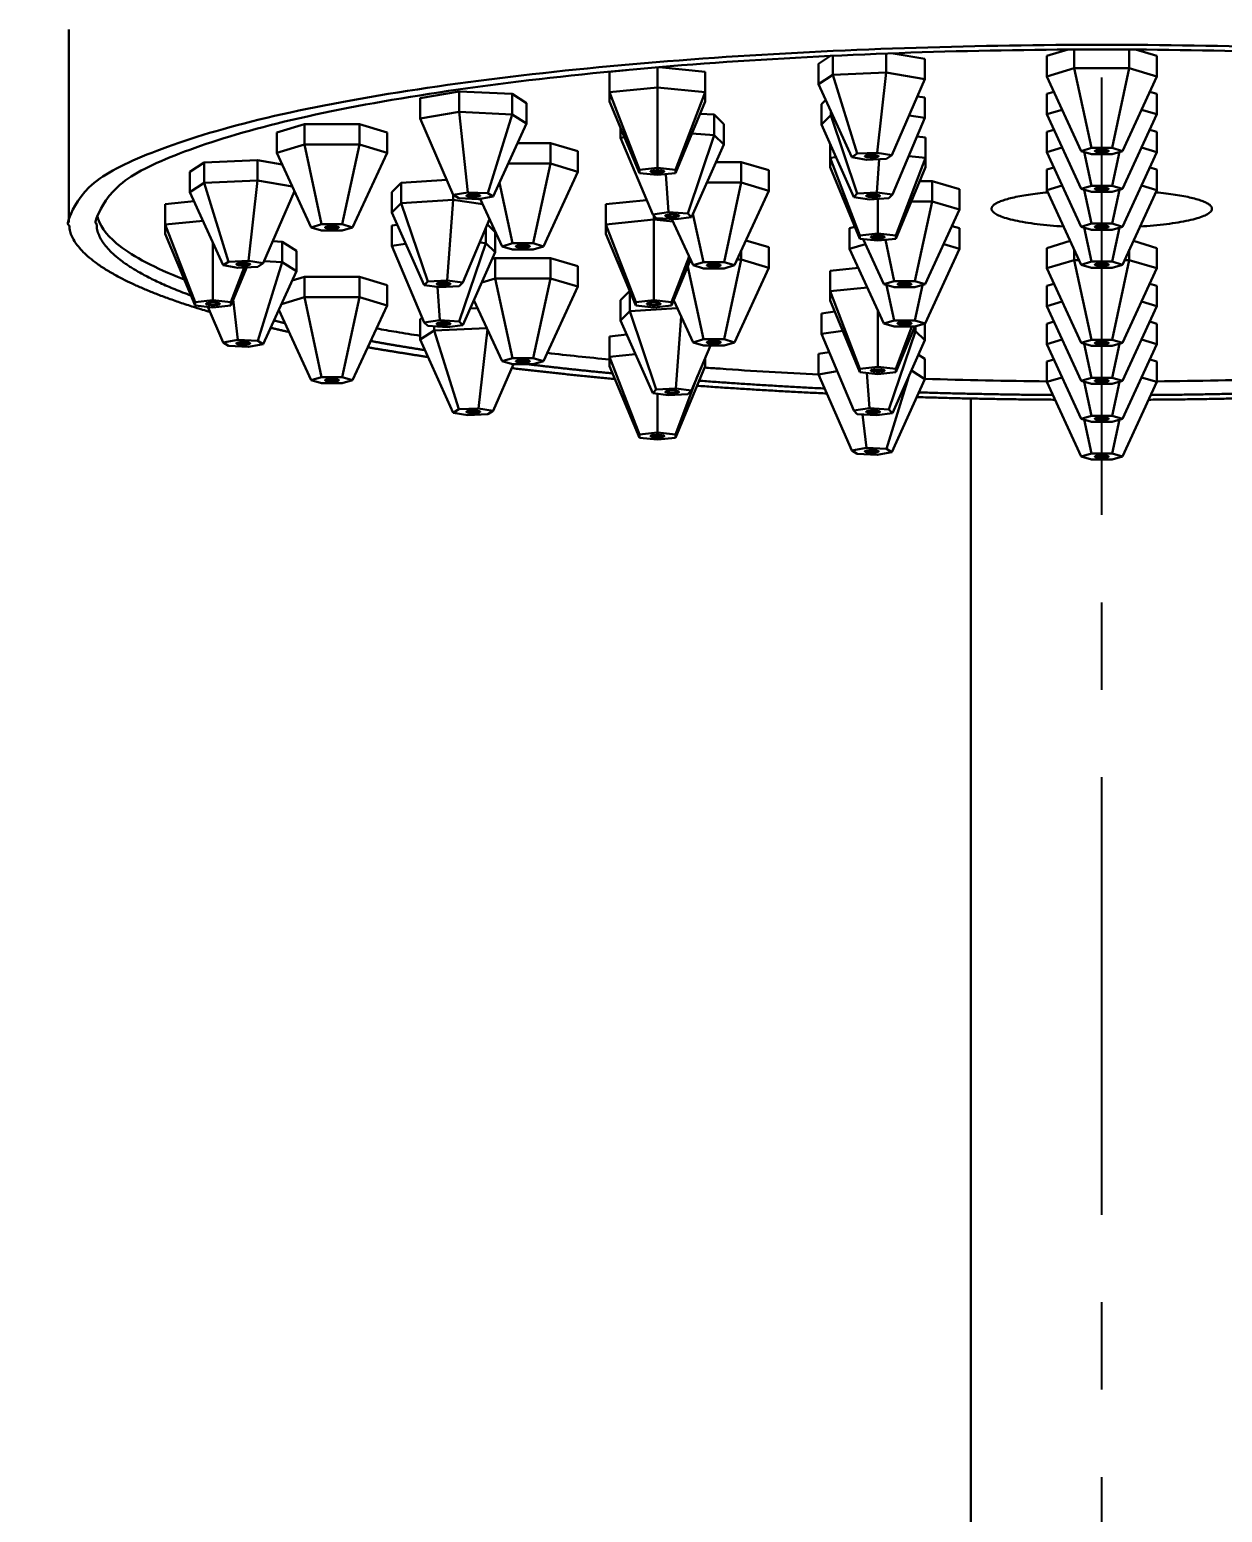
# Model space of a CAD drawing. Header units: millimetres. Extents: x 577 to 7172, y 252 to 2707.
# Drawn here: x 4963.8 to 5050.4, y 1550.2 to 1657.9 of the extents above; entities that cross this region are included whole.
import ezdxf

# ---------------------------------------------------------------- set-up
doc = ezdxf.new("R2010")
doc.units = ezdxf.units.MM
doc.header["$MEASUREMENT"] = 0
doc.linetypes.add('CENTER', pattern=[50.8, 31.75, -6.35, 6.35, -6.35])
doc.layers.add('외형선(ISO)', color=7, linetype='Continuous', lineweight=30)
doc.layers.add('치수(ISO)', color=7, linetype='Continuous', lineweight=25)
doc.layers.add('중심선(ISO)', color=1, linetype='CENTER', lineweight=25, true_color=0xff0000)
doc.styles.add('굴림', font='')
doc.styles.get('굴림').set_extended_font_data('援대┝')
doc.dimstyles.new('기본값 (ISO)', dxfattribs={"dimscale": 10, "dimtxt": 3, "dimasz": 2.5, "dimexe": 3.175, "dimexo": 0, "dimgap": 0.762, "dimtad": 1, "dimtoh": 1, "dimdec": 0, "dimzin": 1, "dimdsep": 46, "dimtxsty": '굴림', "dimcen": 0.5, "dimazin": 0, "dimtfac": 1, "dimtdec": 4, "dimtix": 1, "dimtmove": 1, "dimatfit": 3, "dimfxl": 1, "dimtolj": 1, "dimtzin": 1, "dimarcsym": 0})

# ---------------------------------------------------------------- blocks, each defined once
blk = doc.blocks.new('*D7')
at = {"layer": 'Defpoints', "color": 0}
for p in [(4619.26, 1788.11), (5041.61, 1788.11), (5031.12, 460.47)]:
    blk.add_point(p, dxfattribs=at)
at = {"layer": '치수(ISO)', "color": 0, "lineweight": -2}
for p, q in [((5041.61, 1788.11), (4587.51, 1788.11)), ((4619.26, 485.47), (4619.26, 1763.11)), ((5031.12, 460.47), (4587.51, 460.47))]:
    blk.add_line(p, q, dxfattribs=at)
at = {"layer": '치수(ISO)', "color": 0}
for points in [[(4623.43, 1763.11), (4615.09, 1763.11), (4619.26, 1788.11)], [(4615.09, 485.47), (4623.43, 485.47), (4619.26, 460.47)]]:
    blk.add_solid(points, dxfattribs=at)
at = {"layer": '치수(ISO)', "color": 0, "insert": (4596.64, 1124.29), "char_height": 30, "attachment_point": 5, "rotation": 90, "style": '굴림'}
blk.add_mtext('\\A1;1328', dxfattribs=at)
blk = doc.blocks.new('*D8')
at = {"layer": 'Defpoints', "color": 0}
for p in [(4733.39, 1788.11), (5041.61, 1788.11), (4944.61, 503.67)]:
    blk.add_point(p, dxfattribs=at)
at = {"layer": '치수(ISO)', "color": 0, "lineweight": -2}
for p, q in [((5041.61, 1788.11), (4701.64, 1788.11)), ((4733.39, 528.67), (4733.39, 1763.11)), ((4944.61, 503.67), (4701.64, 503.67))]:
    blk.add_line(p, q, dxfattribs=at)
at = {"layer": '치수(ISO)', "color": 0}
for points in [[(4737.56, 1763.11), (4729.23, 1763.11), (4733.39, 1788.11)], [(4729.23, 528.67), (4737.56, 528.67), (4733.39, 503.67)]]:
    blk.add_solid(points, dxfattribs=at)
at = {"layer": '치수(ISO)', "color": 0, "insert": (4710.77, 1145.89), "char_height": 30, "attachment_point": 5, "rotation": 90, "style": '굴림'}
blk.add_mtext('\\A1;1284', dxfattribs=at)

msp = doc.modelspace()

# ---------------------------------------------------------------- linework, layer by layer
at = {"layer": '외형선(ISO)'}
for p, q in [((4966.61, 1643.87), (4966.61, 1657.86)), ((5039.17, 1656.41), (5037.61, 1655.95)), ((5039.61, 1656.41), (5039.61, 1655.07)), ((5043.61, 1656.41), (5043.61, 1655.07)), ((5045.61, 1655.95), (5044.06, 1656.41)), ((5021.92, 1655.95), (5021.05, 1655.39)), ((5021.05, 1655.39), (5021.05, 1653.91)), ((5022.08, 1655.96), (5022.08, 1654.58)), ((5025.95, 1656.12), (5025.95, 1654.76)), ((5028.77, 1655.75), (5026.47, 1656.14)), ((5028.77, 1655.75), (5028.77, 1654.27)), ((5037.61, 1655.95), (5037.61, 1654.47)), ((5045.61, 1655.95), (5045.61, 1654.47)), ((5007.11, 1654.93), (5005.88, 1654.81)), ((5005.88, 1654.81), (5005.88, 1653.33)), ((5009.35, 1655.12), (5009.35, 1653.67)), ((5012.81, 1654.81), (5009.48, 1655.14)), ((5012.81, 1654.81), (5012.81, 1653.33)), ((5022.08, 1654.58), (5021.05, 1653.91)), ((5025.95, 1654.76), (5022.08, 1654.58)), ((5022.08, 1654.58), (5023.85, 1648.86)), ((5025.95, 1654.76), (5025.3, 1648.92)), ((5028.77, 1654.27), (5025.95, 1654.76)), ((5028.77, 1654.27), (5026.36, 1648.74)), ((5039.61, 1655.07), (5037.61, 1654.47)), ((5037.61, 1654.47), (5040.11, 1649.05)), ((5043.61, 1655.07), (5039.61, 1655.07)), ((5039.61, 1655.07), (5040.86, 1649.27)), ((5043.61, 1655.07), (5042.36, 1649.27)), ((5045.61, 1654.47), (5043.11, 1649.05)), ((5045.61, 1654.47), (5043.61, 1655.07)), ((4994.95, 1653.36), (4992.12, 1652.88)), ((4998.81, 1653.19), (4994.95, 1653.36)), ((4994.95, 1653.36), (4994.95, 1651.89)), ((4999.84, 1652.52), (4998.81, 1653.19)), ((4998.81, 1653.19), (4998.81, 1651.71)), ((5009.35, 1653.67), (5005.88, 1653.33)), ((5005.88, 1653.33), (5005.88, 1652.64)), ((5005.88, 1653.33), (5008.05, 1647.69)), ((5012.81, 1653.33), (5009.35, 1653.67)), ((5009.35, 1653.67), (5009.35, 1647.82)), ((5012.81, 1653.33), (5010.65, 1647.69)), ((5012.81, 1652.64), (5012.81, 1653.33)), ((5021.05, 1653.91), (5023.46, 1648.61)), ((5038.13, 1653.35), (5037.61, 1653.2)), ((5037.61, 1653.2), (5037.61, 1651.72)), ((5045.61, 1653.2), (5045.1, 1653.35)), ((5045.61, 1653.2), (5045.61, 1651.72)), ((4992.12, 1652.88), (4992.12, 1651.4)), ((4999.84, 1652.52), (4999.84, 1651.04)), ((5005.88, 1652.64), (5008.05, 1647.44)), ((5010.65, 1647.44), (5012.81, 1652.64)), ((5021.57, 1652.77), (5021.26, 1652.46)), ((5021.26, 1652.46), (5021.26, 1650.98)), ((5028.77, 1652.93), (5028.22, 1653.01)), ((5028.77, 1652.93), (5028.77, 1651.45)), ((5038.73, 1652.05), (5037.61, 1651.72)), ((5045.61, 1651.72), (5044.5, 1652.05)), ((4983.72, 1651), (4981.72, 1650.4)), ((4987.72, 1651), (4983.72, 1651)), ((4983.72, 1651), (4983.72, 1649.52)), ((4989.72, 1650.4), (4987.72, 1651)), ((4987.72, 1651), (4987.72, 1649.52)), ((4994.95, 1651.89), (4992.12, 1651.4)), ((4992.12, 1651.4), (4994.53, 1645.87)), ((4998.81, 1651.71), (4994.95, 1651.89)), ((4994.95, 1651.89), (4995.59, 1646.05)), ((4998.81, 1651.71), (4997.04, 1645.99)), ((4997.43, 1645.74), (4999.84, 1651.04)), ((4999.84, 1651.04), (4998.81, 1651.71)), ((5013.48, 1651.69), (5012.44, 1651.75)), ((5014.17, 1651.01), (5013.48, 1651.69)), ((5013.48, 1651.69), (5013.48, 1650.21)), ((5014.17, 1651.01), (5014.17, 1649.53)), ((5021.95, 1651.66), (5021.26, 1650.98)), ((5021.26, 1650.98), (5023.6, 1645.71)), ((5021.95, 1651.93), (5021.95, 1651.66)), ((5022.07, 1651.67), (5021.95, 1651.66)), ((5021.95, 1651.66), (5023.86, 1645.96)), ((5028.77, 1651.45), (5026.42, 1645.89)), ((5028.77, 1651.45), (5027.62, 1651.62)), ((5037.61, 1651.72), (5040.11, 1646.3)), ((5045.61, 1651.72), (5043.11, 1646.3)), ((4981.72, 1650.4), (4981.72, 1648.92)), ((4989.72, 1650.4), (4989.72, 1648.92)), ((5006.66, 1650.78), (5006.66, 1650)), ((5006.96, 1650.05), (5006.66, 1650)), ((5006.66, 1650), (5009.01, 1644.44)), ((5013.48, 1650.21), (5011.56, 1644.52)), ((5013.48, 1650.21), (5011.84, 1650.31)), ((5014.17, 1649.53), (5013.48, 1650.21)), ((5028.2, 1650.1), (5028.81, 1650.04)), ((5028.81, 1650.04), (5028.81, 1648.56)), ((5037.61, 1650.45), (5038.13, 1650.6)), ((5037.61, 1650.45), (5037.61, 1648.97)), ((5045.1, 1650.6), (5045.61, 1650.45)), ((5045.61, 1650.45), (5045.61, 1648.97)), ((4983.72, 1649.52), (4981.72, 1648.92)), ((4981.72, 1648.92), (4984.22, 1643.51)), ((4987.72, 1649.52), (4983.72, 1649.52)), ((4983.72, 1649.52), (4984.97, 1643.73)), ((4987.72, 1649.52), (4986.47, 1643.73)), ((4987.22, 1643.51), (4989.72, 1648.92)), ((4989.72, 1648.92), (4987.72, 1649.52)), ((5001.58, 1649.62), (4999.2, 1649.62)), ((5003.58, 1649.03), (5001.58, 1649.62)), ((5001.58, 1649.62), (5001.58, 1648.14)), ((5003.58, 1649.03), (5003.58, 1647.55)), ((5011.83, 1644.26), (5014.17, 1649.53)), ((5021.88, 1649.58), (5021.88, 1648.56)), ((5023.46, 1648.61), (5023.85, 1648.86)), ((5023.85, 1648.86), (5025.3, 1648.92)), ((5025.3, 1648.92), (5026.36, 1648.74)), ((5037.61, 1648.97), (5038.73, 1649.3)), ((5037.61, 1648.97), (5040.11, 1643.55)), ((5040.11, 1649.05), (5040.86, 1649.27)), ((5040.86, 1648.83), (5040.11, 1649.05)), ((5040.33, 1648.99), (5040.86, 1646.53)), ((5040.86, 1649.27), (5042.36, 1649.27)), ((5042.36, 1648.83), (5040.86, 1648.83)), ((5042.36, 1649.27), (5043.11, 1649.05)), ((5043.11, 1649.05), (5042.36, 1648.83)), ((5042.9, 1648.99), (5042.36, 1646.53)), ((5045.61, 1648.97), (5043.11, 1643.55)), ((5044.5, 1649.3), (5045.61, 1648.97)), ((4976.45, 1648.21), (4975.41, 1647.55)), ((4980.31, 1648.39), (4976.45, 1648.21)), ((4976.45, 1648.21), (4976.45, 1646.74)), ((4982.11, 1648.08), (4980.31, 1648.39)), ((4980.31, 1648.39), (4980.31, 1646.91)), ((5001.58, 1648.14), (4998.53, 1648.14)), ((5001.58, 1648.14), (5000.33, 1642.35)), ((5003.58, 1647.55), (5001.58, 1648.14)), ((5008.05, 1647.69), (5009.35, 1647.82)), ((5009.35, 1647.82), (5010.65, 1647.69)), ((5013.6, 1648.25), (5015.44, 1648.25)), ((5015.44, 1648.25), (5017.44, 1647.65)), ((5015.44, 1648.25), (5015.44, 1646.77)), ((5021.88, 1648.56), (5022.31, 1648.61)), ((5021.88, 1647.88), (5021.88, 1648.56)), ((5021.88, 1648.56), (5024.05, 1642.93)), ((5021.88, 1647.88), (5024.05, 1642.67)), ((5024.52, 1648.42), (5023.46, 1648.61)), ((5025.97, 1648.49), (5024.52, 1648.42)), ((5025.45, 1648.47), (5025.27, 1646.05)), ((5026.36, 1648.74), (5025.97, 1648.49)), ((5028.81, 1648.56), (5026.65, 1642.93)), ((5028.81, 1647.88), (5026.65, 1642.67)), ((5027.6, 1648.68), (5028.81, 1648.56)), ((5028.81, 1648.56), (5028.81, 1647.88)), ((5037.61, 1647.7), (5038.13, 1647.85)), ((5045.1, 1647.85), (5045.61, 1647.7)), ((4975.41, 1647.55), (4975.41, 1646.07)), ((4976.45, 1646.74), (4975.41, 1646.07)), ((4980.31, 1646.91), (4976.45, 1646.74)), ((4976.45, 1646.74), (4978.22, 1641.01)), ((4980.31, 1646.91), (4979.67, 1641.08)), ((4982.85, 1646.48), (4980.31, 1646.91)), ((4990.75, 1646.75), (4990.06, 1646.07)), ((4994.06, 1646.95), (4990.75, 1646.75)), ((4990.75, 1646.75), (4990.75, 1645.27)), ((4997.88, 1646.74), (4998.83, 1642.35)), ((5001.08, 1642.13), (5003.58, 1647.55)), ((5008.05, 1647.44), (5008.05, 1647.69)), ((5009.35, 1647.31), (5008.05, 1647.44)), ((5010.65, 1647.44), (5009.35, 1647.31)), ((5009.95, 1647.37), (5010.16, 1644.6)), ((5010.65, 1647.69), (5010.65, 1647.44)), ((5012.94, 1646.77), (5015.44, 1646.77)), ((5015.44, 1646.77), (5014.19, 1640.98)), ((5015.44, 1646.77), (5017.44, 1646.17)), ((5017.44, 1647.65), (5017.44, 1646.17)), ((5028.39, 1646.87), (5029.29, 1646.87)), ((5029.29, 1646.87), (5031.29, 1646.28)), ((5029.29, 1646.87), (5029.29, 1645.39)), ((5037.61, 1647.7), (5037.61, 1646.22)), ((5045.61, 1647.7), (5045.61, 1646.22)), ((4975.41, 1646.07), (4977.83, 1640.76)), ((4980.73, 1640.9), (4983.01, 1646.13)), ((4990.06, 1646.07), (4990.06, 1644.59)), ((4994.51, 1645.92), (4994.51, 1645.5)), ((4994.53, 1645.87), (4995.59, 1646.05)), ((4994.92, 1645.62), (4994.53, 1645.87)), ((4996.37, 1645.55), (4994.92, 1645.62)), ((4995.59, 1646.05), (4997.04, 1645.99)), ((4997.43, 1645.74), (4996.37, 1645.55)), ((4997.04, 1645.99), (4997.43, 1645.74)), ((5017.44, 1646.17), (5014.94, 1640.76)), ((5023.6, 1645.71), (5023.86, 1645.96)), ((5024.75, 1645.54), (5023.6, 1645.71)), ((5023.86, 1645.96), (5025.27, 1646.05)), ((5026.16, 1645.63), (5024.75, 1645.54)), ((5025.27, 1646.05), (5026.42, 1645.89)), ((5026.42, 1645.89), (5026.16, 1645.63)), ((5031.29, 1646.28), (5031.29, 1644.8)), ((5037.61, 1646.22), (5038.73, 1646.55)), ((5037.61, 1646.22), (5040.11, 1640.8)), ((5040.11, 1646.3), (5040.86, 1646.53)), ((5040.86, 1646.08), (5040.11, 1646.3)), ((5040.33, 1646.24), (5040.86, 1643.78)), ((5040.86, 1646.53), (5042.36, 1646.53)), ((5042.36, 1646.08), (5040.86, 1646.08)), ((5042.36, 1646.53), (5043.11, 1646.3)), ((5043.11, 1646.3), (5042.36, 1646.08)), ((5042.36, 1643.78), (5042.9, 1646.24)), ((5045.61, 1646.22), (5043.11, 1640.8)), ((5044.5, 1646.55), (5045.61, 1646.22)), ((4975.72, 1645.41), (4973.61, 1645.2)), ((4973.61, 1645.2), (4973.61, 1643.72)), ((4990.75, 1645.27), (4990.06, 1644.59)), ((4990.06, 1644.59), (4992.41, 1639.32)), ((4994.51, 1645.5), (4990.75, 1645.27)), ((4990.75, 1645.27), (4992.67, 1639.57)), ((4994.51, 1645.5), (4994.08, 1639.66)), ((4996.67, 1645.19), (4994.51, 1645.5)), ((4996.49, 1645.58), (4998.08, 1642.13)), ((5005.61, 1645.2), (5008.56, 1645.49)), ((5005.61, 1645.2), (5005.61, 1643.72)), ((5009.01, 1644.44), (5010.16, 1644.6)), ((5010.16, 1644.6), (5011.56, 1644.52)), ((5011.56, 1644.52), (5011.83, 1644.26)), ((5025.35, 1643.06), (5025.35, 1645.58)), ((5027.78, 1645.39), (5029.29, 1645.39)), ((5029.29, 1645.39), (5028.04, 1639.6)), ((5031.29, 1644.8), (5028.79, 1639.38)), ((5029.29, 1645.39), (5031.29, 1644.8)), ((4976.36, 1643.99), (4973.61, 1643.72)), ((4973.61, 1643.72), (4973.61, 1643.03)), ((4973.61, 1643.72), (4975.78, 1638.09)), ((4984.22, 1643.51), (4984.97, 1643.73)), ((4984.97, 1643.28), (4984.22, 1643.51)), ((4984.97, 1643.73), (4986.47, 1643.73)), ((4986.47, 1643.73), (4987.22, 1643.51)), ((4987.22, 1643.51), (4986.47, 1643.28)), ((4990.45, 1643.7), (4990.06, 1643.64)), ((4990.06, 1643.64), (4990.06, 1642.17)), ((4995.23, 1639.5), (4997.17, 1644.1)), ((4997.57, 1643.17), (4997.01, 1643.72)), ((5005.61, 1643.72), (5009.08, 1644.07)), ((5005.61, 1643.03), (5005.61, 1643.72)), ((5007.78, 1638.09), (5005.61, 1643.72)), ((5009.27, 1644.18), (5009.01, 1644.44)), ((5009.08, 1644.37), (5009.08, 1644.07)), ((5009.08, 1644.07), (5010.47, 1643.93)), ((5009.08, 1644.07), (5009.08, 1638.22)), ((5010.68, 1644.1), (5009.27, 1644.18)), ((5010.39, 1644.11), (5011.94, 1640.76)), ((5011.83, 1644.26), (5010.68, 1644.1)), ((5012.69, 1640.98), (5011.93, 1644.49)), ((5023.29, 1643.44), (5023.68, 1643.55)), ((5030.74, 1643.6), (5031.29, 1643.44)), ((5040.86, 1643.78), (5040.11, 1643.55)), ((5040.11, 1643.55), (5040.86, 1643.33)), ((5040.33, 1643.49), (5040.86, 1641.03)), ((5042.36, 1643.78), (5040.86, 1643.78)), ((5043.11, 1643.55), (5042.36, 1643.78)), ((5042.36, 1643.33), (5043.11, 1643.55)), ((5042.36, 1641.03), (5042.9, 1643.49)), ((4973.61, 1643.03), (4975.78, 1637.83)), ((4977.08, 1642.41), (4977.08, 1638.22)), ((4982.11, 1642.47), (4981.43, 1642.5)), ((4983.14, 1641.81), (4982.11, 1642.47)), ((4982.11, 1642.47), (4982.11, 1640.99)), ((4986.47, 1643.28), (4984.97, 1643.28)), ((4994.96, 1636.68), (4996.88, 1642.37)), ((4996.88, 1642.37), (4996.45, 1642.4)), ((4996.88, 1643.42), (4996.88, 1642.37)), ((4997.57, 1641.7), (4996.88, 1642.37)), ((4997.57, 1643.17), (4997.57, 1641.7)), ((5005.61, 1643.03), (5007.78, 1637.83)), ((5015.77, 1642.56), (5017.44, 1642.06)), ((5023.29, 1643.44), (5023.29, 1641.96)), ((5025.35, 1643.06), (5024.05, 1642.93)), ((5024.05, 1642.93), (5024.05, 1642.67)), ((5024.05, 1642.67), (5025.35, 1642.55)), ((5024.29, 1642.65), (5025.79, 1639.38)), ((5026.65, 1642.93), (5025.35, 1643.06)), ((5025.35, 1642.55), (5026.65, 1642.67)), ((5026.54, 1639.6), (5025.9, 1642.6)), ((5026.65, 1642.67), (5026.65, 1642.93)), ((5031.29, 1643.44), (5031.29, 1641.96)), ((5037.61, 1642.01), (5039.32, 1642.52)), ((5040.86, 1643.33), (5042.36, 1643.33)), ((5043.91, 1642.52), (5045.61, 1642.01)), ((4983.14, 1641.81), (4983.14, 1640.33)), ((4991.07, 1642.31), (4990.06, 1642.17)), ((4990.06, 1642.17), (4992.41, 1636.6)), ((4997.57, 1641.7), (4995.23, 1636.42)), ((4998.08, 1642.13), (4998.83, 1642.35)), ((4998.83, 1641.91), (4998.08, 1642.13)), ((4998.83, 1642.35), (5000.33, 1642.35)), ((5000.33, 1641.91), (4998.83, 1641.91)), ((5000.33, 1642.35), (5001.08, 1642.13)), ((5001.08, 1642.13), (5000.33, 1641.91)), ((5011.65, 1641.39), (5010.38, 1638.09)), ((5015.44, 1641.84), (5015.44, 1641.18)), ((5017.44, 1642.06), (5017.44, 1640.58)), ((5023.29, 1641.96), (5024.45, 1642.3)), ((5025.79, 1636.54), (5023.29, 1641.96)), ((5031.29, 1641.96), (5028.79, 1636.54)), ((5030.14, 1642.3), (5031.29, 1641.96)), ((5037.61, 1642.01), (5037.61, 1640.54)), ((5039.61, 1641.89), (5039.61, 1641.13)), ((5043.61, 1641.89), (5043.61, 1641.13)), ((5045.61, 1642.01), (5045.61, 1640.54)), ((4977.83, 1640.76), (4978.22, 1641.01)), ((4978.89, 1640.58), (4977.83, 1640.76)), ((4978.22, 1641.01), (4979.67, 1641.08)), ((4979.53, 1640.61), (4978.38, 1637.83)), ((4978.38, 1638.09), (4979.34, 1640.6)), ((4980.34, 1640.65), (4978.89, 1640.58)), ((4979.67, 1641.08), (4980.73, 1640.9)), ((4980.34, 1635.27), (4982.11, 1640.99)), ((4980.73, 1640.9), (4980.34, 1640.65)), ((4983.14, 1640.33), (4980.73, 1635.02)), ((4982.11, 1640.99), (4980.79, 1641.05)), ((4983.14, 1640.33), (4982.11, 1640.99)), ((4997.58, 1641.28), (4997.36, 1641.22)), ((5001.58, 1641.28), (4997.58, 1641.28)), ((4997.58, 1641.28), (4997.58, 1639.8)), ((5003.58, 1640.69), (5001.58, 1641.28)), ((5001.58, 1641.28), (5001.58, 1639.8)), ((5003.58, 1640.69), (5003.58, 1639.21)), ((5011.76, 1641.15), (5010.38, 1637.83)), ((5011.55, 1640.65), (5012.69, 1635.39)), ((5012.69, 1640.98), (5011.94, 1640.76)), ((5011.94, 1640.76), (5012.69, 1640.53)), ((5014.19, 1640.98), (5012.69, 1640.98)), ((5012.69, 1640.53), (5014.19, 1640.53)), ((5015.44, 1641.18), (5014.19, 1635.39)), ((5014.94, 1640.76), (5014.19, 1640.98)), ((5014.19, 1640.53), (5014.94, 1640.76)), ((5017.44, 1640.58), (5014.94, 1635.16)), ((5015.13, 1641.18), (5015.44, 1641.18)), ((5015.44, 1641.18), (5017.44, 1640.58)), ((5021.88, 1640.36), (5023.94, 1640.56)), ((5021.88, 1640.36), (5021.88, 1638.88)), ((5037.61, 1640.54), (5039.61, 1641.13)), ((5037.61, 1640.54), (5040.11, 1635.12)), ((5039.61, 1641.13), (5039.96, 1641.13)), ((5039.61, 1641.13), (5040.86, 1635.34)), ((5040.86, 1641.03), (5040.11, 1640.8)), ((5040.11, 1640.8), (5040.86, 1640.58)), ((5042.36, 1641.03), (5040.86, 1641.03)), ((5040.86, 1640.58), (5042.36, 1640.58)), ((5043.61, 1641.13), (5042.36, 1635.34)), ((5043.11, 1640.8), (5042.36, 1641.03)), ((5042.36, 1640.58), (5043.11, 1640.8)), ((5045.61, 1640.54), (5043.11, 1635.12)), ((5043.27, 1641.13), (5043.61, 1641.13)), ((5043.61, 1641.13), (5045.61, 1640.54)), ((4983.72, 1639.91), (4982.83, 1639.64)), ((4987.72, 1639.91), (4983.72, 1639.91)), ((4983.72, 1639.91), (4983.72, 1638.43)), ((4989.72, 1639.31), (4987.72, 1639.91)), ((4987.72, 1639.91), (4987.72, 1638.43)), ((4989.72, 1639.31), (4989.72, 1637.83)), ((4992.41, 1639.32), (4992.67, 1639.57)), ((4993.56, 1639.16), (4992.41, 1639.32)), ((4992.67, 1639.57), (4994.08, 1639.66)), ((4993.38, 1639.18), (4993.56, 1636.77)), ((4994.96, 1639.24), (4993.56, 1639.16)), ((4994.08, 1639.66), (4995.23, 1639.5)), ((4995.23, 1639.5), (4994.96, 1639.24)), ((4997.58, 1639.8), (4996.6, 1639.51)), ((5001.58, 1639.8), (4997.58, 1639.8)), ((4997.58, 1639.8), (4998.83, 1634.01)), ((5000.33, 1634.01), (5001.58, 1639.8)), ((5003.58, 1639.21), (5001.08, 1633.79)), ((5003.58, 1639.21), (5001.58, 1639.8)), ((5021.88, 1638.88), (5024.59, 1639.15)), ((5026.54, 1639.6), (5025.79, 1639.38)), ((5025.79, 1639.38), (5026.54, 1639.16)), ((5025.99, 1639.32), (5026.54, 1636.76)), ((5028.04, 1639.6), (5026.54, 1639.6)), ((5026.54, 1639.16), (5028.04, 1639.16)), ((5028.79, 1639.38), (5028.04, 1639.6)), ((5028.04, 1639.16), (5028.79, 1639.38)), ((5028.6, 1639.32), (5028.04, 1636.76)), ((5037.61, 1639.26), (5038.13, 1639.42)), ((5037.61, 1639.26), (5037.61, 1637.79)), ((5045.1, 1639.42), (5045.61, 1639.26)), ((5045.61, 1639.26), (5045.61, 1637.79)), ((4975.78, 1638.09), (4977.08, 1638.22)), ((4975.78, 1637.83), (4975.78, 1638.09)), ((4977.08, 1638.22), (4978.38, 1638.09)), ((4978.38, 1638.09), (4978.38, 1637.83)), ((4978.56, 1638.28), (4978.89, 1635.34)), ((4983.72, 1638.43), (4982.05, 1637.93)), ((4987.72, 1638.43), (4983.72, 1638.43)), ((4983.72, 1638.43), (4984.97, 1632.64)), ((4986.47, 1632.64), (4987.72, 1638.43)), ((4989.72, 1637.83), (4987.72, 1638.43)), ((4996.03, 1638.23), (4998.08, 1633.79)), ((5007.34, 1638.89), (5006.66, 1638.23)), ((5006.66, 1638.23), (5006.66, 1636.75)), ((5007.35, 1638.86), (5007.35, 1637.43)), ((5009.08, 1638.22), (5007.78, 1638.09)), ((5007.78, 1638.09), (5007.78, 1637.83)), ((5010.38, 1638.09), (5009.08, 1638.22)), ((5010.38, 1637.83), (5010.38, 1638.09)), ((5011.94, 1635.16), (5010.53, 1638.21)), ((5021.88, 1638.19), (5021.88, 1638.88)), ((5021.88, 1638.88), (5024.05, 1633.25)), ((5024.05, 1632.99), (5021.88, 1638.19)), ((5037.61, 1637.79), (5038.73, 1638.12)), ((5044.5, 1638.12), (5045.61, 1637.79)), ((4977.08, 1637.7), (4975.78, 1637.83)), ((4976.7, 1637.74), (4977.83, 1635.16)), ((4978.38, 1637.83), (4977.08, 1637.7)), ((4981.87, 1637.53), (4984.22, 1632.41)), ((4989.72, 1637.83), (4987.22, 1632.41)), ((4996.3, 1637.64), (4995.76, 1637.62)), ((5007.35, 1637.43), (5006.66, 1636.75)), ((5010.79, 1637.65), (5007.35, 1637.43)), ((5007.35, 1637.43), (5009.27, 1631.74)), ((5007.78, 1637.83), (5009.08, 1637.7)), ((5009.08, 1637.7), (5010.38, 1637.83)), ((5010.68, 1631.82), (5011.07, 1637.05)), ((5022.22, 1637.39), (5021.26, 1637.25)), ((5021.26, 1637.25), (5021.26, 1635.78)), ((5025.35, 1637.51), (5025.35, 1633.38)), ((5037.61, 1637.79), (5040.11, 1632.37)), ((5045.61, 1637.79), (5043.11, 1632.37)), ((4992.27, 1636.93), (4992.12, 1636.84)), ((4992.12, 1636.84), (4992.12, 1635.36)), ((4993.15, 1636.02), (4992.12, 1635.36)), ((4992.41, 1636.6), (4993.56, 1636.77)), ((4992.67, 1636.35), (4992.41, 1636.6)), ((4994.08, 1636.26), (4992.67, 1636.35)), ((4993.15, 1636.32), (4993.15, 1636.02)), ((4996.97, 1636.2), (4993.15, 1636.02)), ((4993.15, 1636.02), (4994.92, 1630.3)), ((4993.56, 1636.77), (4994.96, 1636.68)), ((4995.23, 1636.42), (4994.08, 1636.26)), ((4994.96, 1636.68), (4995.23, 1636.42)), ((4996.37, 1630.37), (4997.01, 1636.12)), ((5006.66, 1636.75), (5009.01, 1631.48)), ((5022.8, 1636), (5021.26, 1635.78)), ((5026.54, 1636.76), (5025.79, 1636.54)), ((5025.79, 1636.54), (5026.54, 1636.32)), ((5028.08, 1635.98), (5026.16, 1630.29)), ((5028.04, 1636.76), (5026.54, 1636.76)), ((5026.54, 1636.32), (5028.04, 1636.32)), ((5027.82, 1636.32), (5026.65, 1633.25)), ((5028.03, 1636.32), (5026.65, 1632.99)), ((5028.08, 1635.98), (5027.9, 1635.99)), ((5028.79, 1636.54), (5028.04, 1636.76)), ((5028.04, 1636.32), (5028.79, 1636.54)), ((5028.08, 1636.33), (5028.08, 1635.98)), ((5028.77, 1635.31), (5028.08, 1635.98)), ((5028.77, 1636.53), (5028.77, 1635.31)), ((5038.13, 1636.67), (5037.61, 1636.51)), ((5037.61, 1636.51), (5037.61, 1635.04)), ((5045.61, 1636.51), (5045.1, 1636.67)), ((5045.61, 1636.51), (5045.61, 1635.04)), ((4977.83, 1635.16), (4978.89, 1635.34)), ((4978.22, 1634.91), (4977.83, 1635.16)), ((4979.67, 1634.84), (4978.22, 1634.91)), ((4978.89, 1635.34), (4980.34, 1635.27)), ((4980.73, 1635.02), (4979.67, 1634.84)), ((4980.34, 1635.27), (4980.73, 1635.02)), ((4992.12, 1635.36), (4994.53, 1630.05)), ((5007.12, 1635.72), (5005.88, 1635.59)), ((5005.88, 1635.59), (5005.88, 1634.12)), ((5013.21, 1634.94), (5011.83, 1631.66)), ((5012.69, 1635.39), (5011.94, 1635.16)), ((5011.94, 1635.16), (5012.69, 1634.94)), ((5014.19, 1635.39), (5012.69, 1635.39)), ((5012.69, 1634.94), (5014.19, 1634.94)), ((5014.94, 1635.16), (5014.19, 1635.39)), ((5014.19, 1634.94), (5014.94, 1635.16)), ((5021.26, 1635.78), (5023.6, 1630.21)), ((5028.77, 1635.31), (5026.42, 1630.03)), ((5038.73, 1635.37), (5037.61, 1635.04)), ((5037.61, 1635.04), (5040.11, 1629.62)), ((5040.86, 1635.34), (5040.11, 1635.12)), ((5040.11, 1635.12), (5040.86, 1634.9)), ((5040.33, 1635.05), (5040.86, 1632.59)), ((5042.36, 1635.34), (5040.86, 1635.34)), ((5040.86, 1634.9), (5042.36, 1634.9)), ((5043.11, 1635.12), (5042.36, 1635.34)), ((5042.36, 1634.9), (5043.11, 1635.12)), ((5042.9, 1635.05), (5042.36, 1632.59)), ((5045.61, 1635.04), (5043.11, 1629.62)), ((5045.61, 1635.04), (5044.5, 1635.37)), ((4998.08, 1633.79), (4998.83, 1634.01)), ((4998.83, 1633.57), (4998.08, 1633.79)), ((4998.83, 1634.01), (5000.33, 1634.01)), ((5000.33, 1634.01), (5001.08, 1633.79)), ((5001.08, 1633.79), (5000.33, 1633.57)), ((5007.75, 1634.3), (5005.88, 1634.12)), ((5005.88, 1634.12), (5005.88, 1633.43)), ((5005.88, 1634.12), (5008.05, 1628.48)), ((5012.81, 1633.43), (5012.81, 1633.99)), ((5021.81, 1634.45), (5021.05, 1634.32)), ((5021.05, 1634.32), (5021.05, 1632.84)), ((5028.77, 1633.97), (5028.31, 1634.26)), ((5028.77, 1633.97), (5028.77, 1632.49)), ((5038.13, 1633.92), (5037.61, 1633.77)), ((5037.61, 1633.77), (5037.61, 1632.29)), ((5045.61, 1633.77), (5045.1, 1633.92)), ((5045.61, 1633.77), (5045.61, 1632.29)), ((4998.91, 1633.57), (4997.43, 1630.18)), ((5000.33, 1633.57), (4998.83, 1633.57)), ((5005.88, 1633.43), (5008.05, 1628.23)), ((5012.81, 1633.43), (5010.65, 1628.23)), ((5012.27, 1632.72), (5010.65, 1628.48)), ((5022.4, 1633.08), (5021.05, 1632.84)), ((5021.05, 1632.84), (5023.46, 1627.31)), ((5025.35, 1633.38), (5024.05, 1633.25)), ((5024.05, 1633.25), (5024.05, 1632.99)), ((5024.05, 1632.99), (5025.35, 1632.86)), ((5024.75, 1630.38), (5024.56, 1632.94)), ((5026.65, 1633.25), (5025.35, 1633.38)), ((5025.35, 1632.86), (5026.65, 1632.99)), ((5026.65, 1632.99), (5026.65, 1633.25)), ((5028.77, 1632.49), (5027.8, 1633.11)), ((4984.22, 1632.41), (4984.97, 1632.64)), ((4984.97, 1632.19), (4984.22, 1632.41)), ((4984.97, 1632.64), (4986.47, 1632.64)), ((4986.47, 1632.19), (4984.97, 1632.19)), ((4986.47, 1632.64), (4987.22, 1632.41)), ((4987.22, 1632.41), (4986.47, 1632.19)), ((5009.01, 1631.48), (5009.27, 1631.74)), ((5009.27, 1631.74), (5010.68, 1631.82)), ((5010.68, 1631.82), (5011.83, 1631.66)), ((5011.83, 1631.66), (5011.56, 1631.4)), ((5027.57, 1632.61), (5025.97, 1627.43)), ((5028.77, 1632.49), (5026.36, 1627.18)), ((5038.73, 1632.62), (5037.61, 1632.29)), ((5037.61, 1632.29), (5040.11, 1626.87)), ((5040.86, 1632.59), (5040.11, 1632.37)), ((5040.11, 1632.37), (5040.86, 1632.15)), ((5040.86, 1629.84), (5040.33, 1632.3)), ((5042.36, 1632.59), (5040.86, 1632.59)), ((5040.86, 1632.15), (5042.36, 1632.15)), ((5043.11, 1632.37), (5042.36, 1632.59)), ((5042.36, 1632.15), (5043.11, 1632.37)), ((5042.9, 1632.3), (5042.36, 1629.84)), ((5045.61, 1632.29), (5043.11, 1626.87)), ((5045.61, 1632.29), (5044.5, 1632.62)), ((5010.16, 1631.32), (5009.01, 1631.48)), ((5009.35, 1628.61), (5009.35, 1631.43)), ((5011.56, 1631.4), (5010.16, 1631.32)), ((5032.11, 1372.61), (5032.11, 1631.09)), ((4994.53, 1630.05), (4994.92, 1630.3)), ((4995.59, 1629.87), (4994.53, 1630.05)), ((4994.92, 1630.3), (4996.37, 1630.37)), ((4997.04, 1629.94), (4995.59, 1629.87)), ((4996.37, 1630.37), (4997.43, 1630.18)), ((4997.43, 1630.18), (4997.04, 1629.94)), ((5023.6, 1630.21), (5024.75, 1630.38)), ((5023.86, 1629.96), (5023.6, 1630.21)), ((5025.27, 1629.87), (5023.86, 1629.96)), ((5024.52, 1627.5), (5024.25, 1629.93)), ((5024.75, 1630.38), (5026.16, 1630.29)), ((5026.42, 1630.03), (5025.27, 1629.87)), ((5026.16, 1630.29), (5026.42, 1630.03)), ((5040.11, 1629.62), (5040.86, 1629.84)), ((5040.86, 1629.4), (5040.11, 1629.62)), ((5040.86, 1627.09), (5040.33, 1629.55)), ((5040.86, 1629.84), (5042.36, 1629.84)), ((5042.36, 1629.84), (5043.11, 1629.62)), ((5043.11, 1629.62), (5042.36, 1629.4)), ((5042.9, 1629.55), (5042.36, 1627.09)), ((5008.05, 1628.48), (5009.35, 1628.61)), ((5008.05, 1628.23), (5008.05, 1628.48)), ((5009.35, 1628.61), (5010.65, 1628.48)), ((5010.65, 1628.48), (5010.65, 1628.23)), ((5042.36, 1629.4), (5040.86, 1629.4)), ((5009.35, 1628.1), (5008.05, 1628.23)), ((5010.65, 1628.23), (5009.35, 1628.1)), ((5023.46, 1627.31), (5024.52, 1627.5)), ((5023.85, 1627.07), (5023.46, 1627.31)), ((5024.52, 1627.5), (5025.97, 1627.43)), ((5025.97, 1627.43), (5026.36, 1627.18)), ((5025.3, 1627), (5023.85, 1627.07)), ((5026.36, 1627.18), (5025.3, 1627)), ((5040.11, 1626.87), (5040.86, 1627.09)), ((5040.86, 1626.65), (5040.11, 1626.87)), ((5040.86, 1627.09), (5042.36, 1627.09)), ((5042.36, 1626.65), (5040.86, 1626.65)), ((5042.36, 1627.09), (5043.11, 1626.87)), ((5043.11, 1626.87), (5042.36, 1626.65))]:
    msp.add_line(p, q, dxfattribs=at)
for points, weights, knots in [([(5106.37, 1637.37), (5116.61, 1640.38), (5116.61, 1643.87), (5116.61, 1656.76), (5041.61, 1656.76), (4966.61, 1656.76), (4966.61, 1643.87), (4966.61, 1640.38), (4976.86, 1637.37)], [0.867744777004, 0.899141551585, 1, 0.707106781187, 1, 0.707106781187, 1, 0.899141551585, 0.867744777004], [5.742278, 5.742278, 5.742278, 6.283185, 6.283185, 7.853982, 7.853982, 9.424778, 9.424778, 9.965685, 9.965685, 9.965685]), ([(5107.75, 1638.56), (5114.61, 1641.09), (5114.61, 1643.87), (5114.61, 1656.42), (5041.61, 1656.42), (4968.61, 1656.42), (4968.61, 1643.87), (4968.61, 1641.09), (4975.48, 1638.56)], [0.879980880868, 0.915764453483, 1, 0.707106781187, 1, 0.707106781187, 1, 0.915764453483, 0.879980880868], [5.831427, 5.831427, 5.831427, 6.283185, 6.283185, 7.853982, 7.853982, 9.424778, 9.424778, 9.876536, 9.876536, 9.876536]), ([(5042.11, 1649.05), (5042.11, 1649.14), (5041.61, 1649.14), (5041.11, 1649.14), (5041.11, 1649.05), (5041.11, 1648.97), (5041.61, 1648.97), (5042.11, 1648.97), (5042.11, 1649.05)], [1, 0.707106781187, 1, 0.707106781187, 1, 0.707106781187, 1, 0.707106781187, 1], [0, 0, 0, 1.570796, 1.570796, 3.141593, 3.141593, 4.712389, 4.712389, 6.283185, 6.283185, 6.283185]), ([(5025.41, 1648.67), (5025.41, 1648.76), (5024.91, 1648.76), (5024.41, 1648.76), (5024.41, 1648.67), (5024.41, 1648.59), (5024.91, 1648.59), (5025.41, 1648.59), (5025.41, 1648.67)], [1, 0.707106781187, 1, 0.707106781187, 1, 0.707106781187, 1, 0.707106781187, 1], [0, 0, 0, 1.570796, 1.570796, 3.141593, 3.141593, 4.712389, 4.712389, 6.283185, 6.283185, 6.283185]), ([(5009.85, 1647.57), (5009.85, 1647.65), (5009.35, 1647.65), (5008.85, 1647.65), (5008.85, 1647.57), (5008.85, 1647.48), (5009.35, 1647.48), (5009.85, 1647.48), (5009.85, 1647.57)], [1, 0.707106781187, 1, 0.707106781187, 1, 0.707106781187, 1, 0.707106781187, 1], [0, 0, 0, 1.570796, 1.570796, 3.141593, 3.141593, 4.712389, 4.712389, 6.283185, 6.283185, 6.283185]), ([(4996.48, 1645.8), (4996.48, 1645.89), (4995.98, 1645.89), (4995.48, 1645.89), (4995.48, 1645.8), (4995.48, 1645.72), (4995.98, 1645.72), (4996.48, 1645.72), (4996.48, 1645.8)], [1, 0.707106781187, 1, 0.707106781187, 1, 0.707106781187, 1, 0.707106781187, 1], [0, 0, 0, 1.570796, 1.570796, 3.141593, 3.141593, 4.712389, 4.712389, 6.283185, 6.283185, 6.283185]), ([(5025.51, 1645.8), (5025.51, 1645.88), (5025.01, 1645.88), (5024.51, 1645.88), (5024.51, 1645.8), (5024.51, 1645.71), (5025.01, 1645.71), (5025.51, 1645.71), (5025.51, 1645.8)], [1, 0.707106781187, 1, 0.707106781187, 1, 0.707106781187, 1, 0.707106781187, 1], [0, 0, 0, 1.570796, 1.570796, 3.141593, 3.141593, 4.712389, 4.712389, 6.283185, 6.283185, 6.283185]), ([(5037.69, 1646.05), (5033.61, 1645.66), (5033.61, 1644.86), (5033.61, 1643.9), (5038.84, 1643.57)], [0.869635076776, 0.805023931344, 1, 0.776145371241, 0.894469335895], [5.237522, 5.237522, 5.237522, 6.283185, 6.283185, 7.483725, 7.483725, 7.483725]), ([(5037.69, 1646.05), (5033.61, 1645.66), (5033.61, 1644.86), (5033.61, 1643.9), (5038.84, 1643.57)], [0.869635076776, 0.805023931344, 1, 0.776145371241, 0.894469335895], [5.237522, 5.237522, 5.237522, 6.283185, 6.283185, 7.483725, 7.483725, 7.483725]), ([(5042.11, 1646.3), (5042.11, 1646.39), (5041.61, 1646.39), (5041.11, 1646.39), (5041.11, 1646.3), (5041.11, 1646.22), (5041.61, 1646.22), (5042.11, 1646.22), (5042.11, 1646.3)], [1, 0.707106781187, 1, 0.707106781187, 1, 0.707106781187, 1, 0.707106781187, 1], [0, 0, 0, 1.570796, 1.570796, 3.141593, 3.141593, 4.712389, 4.712389, 6.283185, 6.283185, 6.283185]), ([(5044.39, 1643.57), (5049.61, 1643.9), (5049.61, 1644.86), (5049.61, 1645.66), (5045.54, 1646.05)], [0.894469335895, 0.776145371241, 1, 0.805023931344, 0.869635076776], [5.082645, 5.082645, 5.082645, 6.283185, 6.283185, 7.328849, 7.328849, 7.328849]), ([(5044.39, 1643.57), (5049.61, 1643.9), (5049.61, 1644.86), (5049.61, 1645.66), (5045.54, 1646.05)], [0.894469335895, 0.776145371241, 1, 0.805023931344, 0.869635076776], [5.082645, 5.082645, 5.082645, 6.283185, 6.283185, 7.328849, 7.328849, 7.328849]), ([(4986.22, 1643.51), (4986.22, 1643.59), (4985.72, 1643.59), (4985.22, 1643.59), (4985.22, 1643.51), (4985.22, 1643.42), (4985.72, 1643.42), (4986.22, 1643.42), (4986.22, 1643.51)], [1, 0.707106781187, 1, 0.707106781187, 1, 0.707106781187, 1, 0.707106781187, 1], [0, 0, 0, 1.570796, 1.570796, 3.141593, 3.141593, 4.712389, 4.712389, 6.283185, 6.283185, 6.283185]), ([(5010.92, 1644.35), (5010.92, 1644.44), (5010.42, 1644.44), (5009.92, 1644.44), (5009.92, 1644.35), (5009.92, 1644.26), (5010.42, 1644.26), (5010.92, 1644.26), (5010.92, 1644.35)], [1, 0.707106781187, 1, 0.707106781187, 1, 0.707106781187, 1, 0.707106781187, 1], [0, 0, 0, 1.570796, 1.570796, 3.141593, 3.141593, 4.712389, 4.712389, 6.283185, 6.283185, 6.283185]), ([(5041.11, 1643.55), (5041.11, 1643.47), (5041.61, 1643.47), (5042.11, 1643.47), (5042.11, 1643.55), (5042.11, 1643.64), (5041.61, 1643.64), (5041.11, 1643.64), (5041.11, 1643.55)], [1, 0.707106781187, 1, 0.707106781187, 1, 0.707106781187, 1, 0.707106781187, 1], [0, 0, 0, 1.570796, 1.570796, 3.141593, 3.141593, 4.712389, 4.712389, 6.283185, 6.283185, 6.283185]), ([(5024.85, 1642.8), (5024.85, 1642.72), (5025.35, 1642.72), (5025.85, 1642.72), (5025.85, 1642.8), (5025.85, 1642.89), (5025.35, 1642.89), (5024.85, 1642.89), (5024.85, 1642.8)], [1, 0.707106781187, 1, 0.707106781187, 1, 0.707106781187, 1, 0.707106781187, 1], [0, 0, 0, 1.570796, 1.570796, 3.141593, 3.141593, 4.712389, 4.712389, 6.283185, 6.283185, 6.283185]), ([(5000.08, 1642.13), (5000.08, 1642.22), (4999.58, 1642.22), (4999.08, 1642.22), (4999.08, 1642.13), (4999.08, 1642.05), (4999.58, 1642.05), (5000.08, 1642.05), (5000.08, 1642.13)], [1, 0.707106781187, 1, 0.707106781187, 1, 0.707106781187, 1, 0.707106781187, 1], [0, 0, 0, 1.570796, 1.570796, 3.141593, 3.141593, 4.712389, 4.712389, 6.283185, 6.283185, 6.283185]), ([(4979.78, 1640.83), (4979.78, 1640.92), (4979.28, 1640.92), (4978.78, 1640.92), (4978.78, 1640.83), (4978.78, 1640.75), (4979.28, 1640.75), (4979.78, 1640.75), (4979.78, 1640.83)], [1, 0.707106781187, 1, 0.707106781187, 1, 0.707106781187, 1, 0.707106781187, 1], [0, 0, 0, 1.570796, 1.570796, 3.141593, 3.141593, 4.712389, 4.712389, 6.283185, 6.283185, 6.283185]), ([(5012.94, 1640.76), (5012.94, 1640.67), (5013.44, 1640.67), (5013.94, 1640.67), (5013.94, 1640.76), (5013.94, 1640.84), (5013.44, 1640.84), (5012.94, 1640.84), (5012.94, 1640.76)], [1, 0.707106781187, 1, 0.707106781187, 1, 0.707106781187, 1, 0.707106781187, 1], [0, 0, 0, 1.570796, 1.570796, 3.141593, 3.141593, 4.712389, 4.712389, 6.283185, 6.283185, 6.283185]), ([(5041.11, 1640.8), (5041.11, 1640.72), (5041.61, 1640.72), (5042.11, 1640.72), (5042.11, 1640.8), (5042.11, 1640.89), (5041.61, 1640.89), (5041.11, 1640.89), (5041.11, 1640.8)], [1, 0.707106781187, 1, 0.707106781187, 1, 0.707106781187, 1, 0.707106781187, 1], [0, 0, 0, 1.570796, 1.570796, 3.141593, 3.141593, 4.712389, 4.712389, 6.283185, 6.283185, 6.283185]), ([(4994.32, 1639.41), (4994.32, 1639.49), (4993.82, 1639.49), (4993.32, 1639.49), (4993.32, 1639.41), (4993.32, 1639.32), (4993.82, 1639.32), (4994.32, 1639.32), (4994.32, 1639.41)], [1, 0.707106781187, 1, 0.707106781187, 1, 0.707106781187, 1, 0.707106781187, 1], [0, 0, 0, 1.570796, 1.570796, 3.141593, 3.141593, 4.712389, 4.712389, 6.283185, 6.283185, 6.283185]), ([(5026.79, 1639.38), (5026.79, 1639.3), (5027.29, 1639.3), (5027.79, 1639.3), (5027.79, 1639.38), (5027.79, 1639.47), (5027.29, 1639.47), (5026.79, 1639.47), (5026.79, 1639.38)], [1, 0.707106781187, 1, 0.707106781187, 1, 0.707106781187, 1, 0.707106781187, 1], [0, 0, 0, 1.570796, 1.570796, 3.141593, 3.141593, 4.712389, 4.712389, 6.283185, 6.283185, 6.283185]), ([(4977.58, 1637.96), (4977.58, 1638.05), (4977.08, 1638.05), (4976.58, 1638.05), (4976.58, 1637.96), (4976.58, 1637.87), (4977.08, 1637.87), (4977.58, 1637.87), (4977.58, 1637.96)], [1, 0.707106781187, 1, 0.707106781187, 1, 0.707106781187, 1, 0.707106781187, 1], [0, 0, 0, 1.570796, 1.570796, 3.141593, 3.141593, 4.712389, 4.712389, 6.283185, 6.283185, 6.283185]), ([(5008.58, 1637.96), (5008.58, 1637.87), (5009.08, 1637.87), (5009.58, 1637.87), (5009.58, 1637.96), (5009.58, 1638.05), (5009.08, 1638.05), (5008.58, 1638.05), (5008.58, 1637.96)], [1, 0.707106781187, 1, 0.707106781187, 1, 0.707106781187, 1, 0.707106781187, 1], [0, 0, 0, 1.570796, 1.570796, 3.141593, 3.141593, 4.712389, 4.712389, 6.283185, 6.283185, 6.283185]), ([(4994.32, 1636.51), (4994.32, 1636.6), (4993.82, 1636.6), (4993.32, 1636.6), (4993.32, 1636.51), (4993.32, 1636.43), (4993.82, 1636.43), (4994.32, 1636.43), (4994.32, 1636.51)], [1, 0.707106781187, 1, 0.707106781187, 1, 0.707106781187, 1, 0.707106781187, 1], [0, 0, 0, 1.570796, 1.570796, 3.141593, 3.141593, 4.712389, 4.712389, 6.283185, 6.283185, 6.283185]), ([(5026.79, 1636.54), (5026.79, 1636.45), (5027.29, 1636.45), (5027.79, 1636.45), (5027.79, 1636.54), (5027.79, 1636.63), (5027.29, 1636.63), (5026.79, 1636.63), (5026.79, 1636.54)], [1, 0.707106781187, 1, 0.707106781187, 1, 0.707106781187, 1, 0.707106781187, 1], [0, 0, 0, 1.570796, 1.570796, 3.141593, 3.141593, 4.712389, 4.712389, 6.283185, 6.283185, 6.283185]), ([(4979.78, 1635.09), (4979.78, 1635.18), (4979.28, 1635.18), (4978.78, 1635.18), (4978.78, 1635.09), (4978.78, 1635), (4979.28, 1635), (4979.78, 1635), (4979.78, 1635.09)], [1, 0.707106781187, 1, 0.707106781187, 1, 0.707106781187, 1, 0.707106781187, 1], [0, 0, 0, 1.570796, 1.570796, 3.141593, 3.141593, 4.712389, 4.712389, 6.283185, 6.283185, 6.283185]), ([(5012.94, 1635.16), (5012.94, 1635.08), (5013.44, 1635.08), (5013.94, 1635.08), (5013.94, 1635.16), (5013.94, 1635.25), (5013.44, 1635.25), (5012.94, 1635.25), (5012.94, 1635.16)], [1, 0.707106781187, 1, 0.707106781187, 1, 0.707106781187, 1, 0.707106781187, 1], [0, 0, 0, 1.570796, 1.570796, 3.141593, 3.141593, 4.712389, 4.712389, 6.283185, 6.283185, 6.283185]), ([(5041.11, 1635.12), (5041.11, 1635.03), (5041.61, 1635.03), (5042.11, 1635.03), (5042.11, 1635.12), (5042.11, 1635.2), (5041.61, 1635.2), (5041.11, 1635.2), (5041.11, 1635.12)], [1, 0.707106781187, 1, 0.707106781187, 1, 0.707106781187, 1, 0.707106781187, 1], [0, 0, 0, 1.570796, 1.570796, 3.141593, 3.141593, 4.712389, 4.712389, 6.283185, 6.283185, 6.283185]), ([(5000.08, 1633.79), (5000.08, 1633.88), (4999.58, 1633.88), (4999.08, 1633.88), (4999.08, 1633.79), (4999.08, 1633.7), (4999.58, 1633.7), (5000.08, 1633.7), (5000.08, 1633.79)], [1, 0.707106781187, 1, 0.707106781187, 1, 0.707106781187, 1, 0.707106781187, 1], [0, 0, 0, 1.570796, 1.570796, 3.141593, 3.141593, 4.712389, 4.712389, 6.283185, 6.283185, 6.283185]), ([(5024.85, 1633.12), (5024.85, 1633.03), (5025.35, 1633.03), (5025.85, 1633.03), (5025.85, 1633.12), (5025.85, 1633.2), (5025.35, 1633.2), (5024.85, 1633.2), (5024.85, 1633.12)], [1, 0.707106781187, 1, 0.707106781187, 1, 0.707106781187, 1, 0.707106781187, 1], [0, 0, 0, 1.570796, 1.570796, 3.141593, 3.141593, 4.712389, 4.712389, 6.283185, 6.283185, 6.283185]), ([(4986.22, 1632.41), (4986.22, 1632.5), (4985.72, 1632.5), (4985.22, 1632.5), (4985.22, 1632.41), (4985.22, 1632.33), (4985.72, 1632.33), (4986.22, 1632.33), (4986.22, 1632.41)], [1, 0.707106781187, 1, 0.707106781187, 1, 0.707106781187, 1, 0.707106781187, 1], [0, 0, 0, 1.570796, 1.570796, 3.141593, 3.141593, 4.712389, 4.712389, 6.283185, 6.283185, 6.283185]), ([(5010.92, 1631.57), (5010.92, 1631.66), (5010.42, 1631.66), (5009.92, 1631.66), (5009.92, 1631.57), (5009.92, 1631.48), (5010.42, 1631.48), (5010.92, 1631.48), (5010.92, 1631.57)], [1, 0.707106781187, 1, 0.707106781187, 1, 0.707106781187, 1, 0.707106781187, 1], [0, 0, 0, 1.570796, 1.570796, 3.141593, 3.141593, 4.712389, 4.712389, 6.283185, 6.283185, 6.283185]), ([(5041.11, 1632.37), (5041.11, 1632.28), (5041.61, 1632.28), (5042.11, 1632.28), (5042.11, 1632.37), (5042.11, 1632.45), (5041.61, 1632.45), (5041.11, 1632.45), (5041.11, 1632.37)], [1, 0.707106781187, 1, 0.707106781187, 1, 0.707106781187, 1, 0.707106781187, 1], [0, 0, 0, 1.570796, 1.570796, 3.141593, 3.141593, 4.712389, 4.712389, 6.283185, 6.283185, 6.283185]), ([(4996.48, 1630.12), (4996.48, 1630.2), (4995.98, 1630.2), (4995.48, 1630.2), (4995.48, 1630.12), (4995.48, 1630.03), (4995.98, 1630.03), (4996.48, 1630.03), (4996.48, 1630.12)], [1, 0.707106781187, 1, 0.707106781187, 1, 0.707106781187, 1, 0.707106781187, 1], [0, 0, 0, 1.570796, 1.570796, 3.141593, 3.141593, 4.712389, 4.712389, 6.283185, 6.283185, 6.283185]), ([(5025.51, 1630.12), (5025.51, 1630.21), (5025.01, 1630.21), (5024.51, 1630.21), (5024.51, 1630.12), (5024.51, 1630.04), (5025.01, 1630.04), (5025.51, 1630.04), (5025.51, 1630.12)], [1, 0.707106781187, 1, 0.707106781187, 1, 0.707106781187, 1, 0.707106781187, 1], [0, 0, 0, 1.570796, 1.570796, 3.141593, 3.141593, 4.712389, 4.712389, 6.283185, 6.283185, 6.283185]), ([(5042.11, 1629.62), (5042.11, 1629.71), (5041.61, 1629.71), (5041.11, 1629.71), (5041.11, 1629.62), (5041.11, 1629.53), (5041.61, 1629.53), (5042.11, 1629.53), (5042.11, 1629.62)], [1, 0.707106781187, 1, 0.707106781187, 1, 0.707106781187, 1, 0.707106781187, 1], [0, 0, 0, 1.570796, 1.570796, 3.141593, 3.141593, 4.712389, 4.712389, 6.283185, 6.283185, 6.283185]), ([(5009.85, 1628.36), (5009.85, 1628.44), (5009.35, 1628.44), (5008.85, 1628.44), (5008.85, 1628.36), (5008.85, 1628.27), (5009.35, 1628.27), (5009.85, 1628.27), (5009.85, 1628.36)], [1, 0.707106781187, 1, 0.707106781187, 1, 0.707106781187, 1, 0.707106781187, 1], [0, 0, 0, 1.570796, 1.570796, 3.141593, 3.141593, 4.712389, 4.712389, 6.283185, 6.283185, 6.283185]), ([(5025.41, 1627.25), (5025.41, 1627.33), (5024.91, 1627.33), (5024.41, 1627.33), (5024.41, 1627.25), (5024.41, 1627.16), (5024.91, 1627.16), (5025.41, 1627.16), (5025.41, 1627.25)], [1, 0.707106781187, 1, 0.707106781187, 1, 0.707106781187, 1, 0.707106781187, 1], [0, 0, 0, 1.570796, 1.570796, 3.141593, 3.141593, 4.712389, 4.712389, 6.283185, 6.283185, 6.283185]), ([(5042.11, 1626.87), (5042.11, 1626.96), (5041.61, 1626.96), (5041.11, 1626.96), (5041.11, 1626.87), (5041.11, 1626.78), (5041.61, 1626.78), (5042.11, 1626.78), (5042.11, 1626.87)], [1, 0.707106781187, 1, 0.707106781187, 1, 0.707106781187, 1, 0.707106781187, 1], [0, 0, 0, 1.570796, 1.570796, 3.141593, 3.141593, 4.712389, 4.712389, 6.283185, 6.283185, 6.283185])]:
    msp.add_rational_spline(points, weights, degree=2, knots=knots, dxfattribs=at)
for points, knots in [([(4974.99, 1639.73), (4974.83, 1639.79), (4974.67, 1639.85), (4972.57, 1640.7), (4971.08, 1641.51), (4969.3, 1643.01), (4968.83, 1643.69), (4968.67, 1644.36)], [19.917529, 19.917529, 19.917529, 19.917529, 20.03429, 20.03429, 21.522464, 21.522464, 22.707122, 22.707122, 22.707122, 22.707122]), ([(4992.12, 1635.64), (4991.54, 1635.73), (4990.97, 1635.82), (4989.91, 1636), (4989.43, 1636.08), (4988.96, 1636.17)], [16.9543391, 16.9543391, 16.9543391, 16.9543391, 17.1913372, 17.1913372, 17.397361, 17.397361, 17.397361, 17.397361]), ([(5021.06, 1632.82), (5018.64, 1632.94), (5016.25, 1633.08), (5013.53, 1633.28), (5013.15, 1633.3), (5012.77, 1633.33)], [13.5882758, 13.5882758, 13.5882758, 13.5882758, 14.3478998, 14.3478998, 14.4715615, 14.4715615, 14.4715615, 14.4715615])]:
    msp.add_open_spline(points, degree=3, knots=knots, dxfattribs=at)
for points, weights in [([(4981.27, 1636.22), (4981.93, 1636.06), (4982.61, 1635.91)], [0.858346719435, 0.857398704156, 0.8566381855]), ([(4981.51, 1636.75), (4981.91, 1636.65), (4982.31, 1636.55)], [0.860647531583, 0.859898859229, 0.859229197186]), ([(4988.54, 1635.26), (4990.43, 1634.91), (4992.46, 1634.6)], [0.853728953914, 0.853267219212, 0.854019855111]), ([(4988.33, 1634.8), (4990.43, 1634.44), (4992.69, 1634.1)], [0.853558375196, 0.853476289759, 0.854745970828]), ([(4998.79, 1633.29), (5002.39, 1632.86), (5006.27, 1632.5)], [0.860320746274, 0.864832112251, 0.872350919236]), ([(4999.97, 1633.57), (5002.94, 1633.21), (5006.1, 1632.91)], [0.86038138023, 0.864206374196, 0.870174104111]), ([(5012.22, 1632.01), (5016.83, 1631.68), (5021.66, 1631.45)], [0.885583263956, 0.897190648868, 0.913004462665]), ([(5012.37, 1632.38), (5016.83, 1632.04), (5021.5, 1631.81)], [0.883985699181, 0.89524137314, 0.910660063384]), ([(5028.18, 1631.19), (5033.16, 1631.03), (5038.21, 1631)], [0.936789232932, 0.956936525129, 0.981960483093]), ([(5028.34, 1631.53), (5033.16, 1631.38), (5038.05, 1631.34)], [0.935971199562, 0.955904256877, 0.980658199129]), ([(5045.02, 1631), (5050.07, 1631.03), (5055.04, 1631.19)], [0.981960483093, 0.956936525129, 0.936789232932]), ([(5045.18, 1631.34), (5050.07, 1631.38), (5054.89, 1631.53)], [0.980658199129, 0.955904256877, 0.935971199562])]:
    msp.add_rational_spline(points, weights, degree=2, dxfattribs=at)
for points in [[(5005.88, 1633.92), (5004.34, 1634.06), (5002.83, 1634.22), (5001.36, 1634.39)], [(5037.61, 1632.33), (5034.65, 1632.36), (5031.69, 1632.42), (5028.77, 1632.51)], [(5054.45, 1632.51), (5051.53, 1632.42), (5048.58, 1632.36), (5045.61, 1632.33)]]:
    msp.add_open_spline(points, degree=3, dxfattribs=at)
at = {"layer": '중심선(ISO)'}
msp.add_line((5041.61, 1165.44), (5041.61, 1744.6), dxfattribs=at)

# ---------------------------------------------------------------- dimensions: what is measured, and where the dimension line sits
at = {"layer": '치수(ISO)'}
for base, p1, picture, middle in [((4619.26, 1788.11), (5031.12, 460.47), '*D7', (4596.64, 1124.29)), ((4733.39, 1788.11), (4944.61, 503.67), '*D8', (4710.77, 1145.89))]:
    dim = msp.add_linear_dim(base=base, p1=p1, p2=(5041.61, 1788.11), angle=90, dimstyle='기본값 (ISO)', dxfattribs=at)
    dim.commit()
    dim.dimension.update_dxf_attribs({"geometry": picture, "text_midpoint": middle})

doc.saveas('drawing.dxf')
